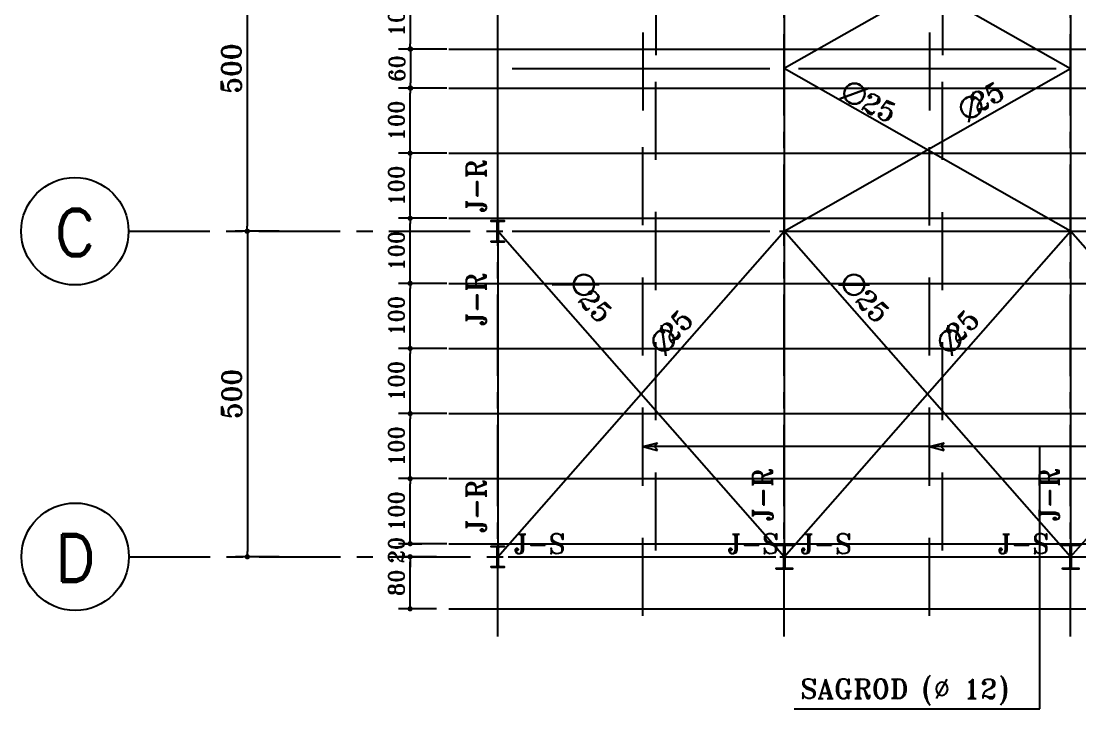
# Model space of a CAD drawing. Header units: inches. Extents: x 460503 to 460688, y 47570 to 48852.
# Drawn here: x 460551.02 to 460567.29, y 48249.2 to 48259.77 of the extents above; entities that cross this region are included whole.
import ezdxf
from ezdxf.enums import TextEntityAlignment as Align

# ---------------------------------------------------------------- set-up
doc = ezdxf.new("R2010")
doc.units = ezdxf.units.IN
doc.header["$MEASUREMENT"] = 0
for name, pattern in [('CENTER', [2, 1.25, -0.25, 0.25, -0.25]), ('DASHDOTX2', [2, 1, -0.5, 0, -0.5]), ('HIDDEN', [0.375, 0.25, -0.125])]:
    doc.linetypes.add(name, pattern=pattern)
for name, color, linetype in [('1', 1, 'Continuous'), ('3', 3, 'HIDDEN'), ('3G', 3, 'Continuous'), ('Ax', 1, 'DASHDOTX2'), ('AXE', 1, 'CENTER'), ('DIM', 8, 'Continuous'), ('DIM1', 1, 'Continuous'), ('tir', 92, 'Continuous'), ('wall', 4, 'Continuous')]:
    doc.layers.add(name, color=color, linetype=linetype)
doc.layers.add('2', color=2, linetype='Continuous', lineweight=9)
doc.layers.add('TEXT', color=250, linetype='Continuous', lineweight=30)
doc.styles.add('ROMAND', font='ROMAND.shx')
doc.styles.add('ROMANT', font='romant')
doc.dimstyles.new('1-100', dxfattribs={"dimtxt": 0.3, "dimasz": 0.08, "dimexe": 0.18, "dimexo": 0.0625, "dimgap": 0.09, "dimtad": 1, "dimdec": 0, "dimlfac": 100, "dimdsep": 46, "dimtxsty": 'ROMANT', "dimblk": 'DOT', "dimcen": 0.09, "dimclrd": 1, "dimclre": 1, "dimclrt": 3, "dimadec": 0, "dimazin": 0, "dimtfac": 1, "dimtdec": 0, "dimtix": 1, "dimtofl": 0, "dimtmove": 2, "dimatfit": 3, "dimldrblk": 'DOT', "dimfxl": 1, "dimtolj": 1, "dimarcsym": 0})
doc.dimstyles.new('Copy of 1-100', dxfattribs={"dimtxt": 0.24, "dimasz": 0.08, "dimexe": 0.18, "dimexo": 0.0625, "dimgap": 0.09, "dimtad": 1, "dimdec": 0, "dimlfac": 100, "dimdsep": 46, "dimtxsty": 'ROMANT', "dimblk": 'DOT', "dimcen": 0.09, "dimclrd": 1, "dimclre": 1, "dimclrt": 3, "dimadec": 0, "dimazin": 0, "dimtfac": 1, "dimtdec": 0, "dimtix": 1, "dimtofl": 0, "dimtmove": 2, "dimatfit": 3, "dimldrblk": 'DOT', "dimfxl": 1, "dimtolj": 1, "dimarcsym": 0})

# ---------------------------------------------------------------- blocks, each defined once
blk = doc.blocks.new('DOT')
at = {"layer": 'DIM', "color": 0, "linetype": 'ByBlock'}
blk.add_line((-0.5, 0), (-1, 0), dxfattribs=at)
at = {"layer": 'DIM', "color": 0, "linetype": 'ByBlock', "const_width": 0.5}
blk.add_lwpolyline([(-0.25, 0, 1), (0.25, 0, 1)], format="xyb", close=True, dxfattribs=at)
blk = doc.blocks.new('*D285')
at = {"layer": 'Defpoints', "color": 0, "transparency": 16777216}
for p in [(460555.049, 48261.541), (460554.491, 48256.541), (460555.049, 48256.541)]:
    blk.add_point(p, dxfattribs=at)
at = {"layer": 'wall', "color": 1, "lineweight": -2, "transparency": 16777216}
for p, q in [((460554.986, 48261.541), (460554.311, 48261.541)), ((460554.491, 48261.461), (460554.491, 48256.621)), ((460554.986, 48256.541), (460554.311, 48256.541))]:
    blk.add_line(p, q, dxfattribs=at)
at = {"layer": 'wall', "color": 1, "lineweight": -2, "transparency": 16777216, "xscale": 0.08, "yscale": 0.08, "zscale": 0.08}
for p, rotation in [((460554.491, 48261.541), 90), ((460554.491, 48256.541), 270)]:
    blk.add_blockref('DOT', p, dxfattribs=dict(at, rotation=rotation))
at = {"layer": 'wall', "color": 3, "transparency": 16777216, "insert": (460554.251, 48259.041), "char_height": 0.3, "attachment_point": 5, "rotation": 90, "style": 'ROMANT'}
blk.add_mtext('\\A1;500', dxfattribs=at)
blk = doc.blocks.new('_Dot')
at = {"layer": 'DIM', "color": 0, "lineweight": -2}
blk.add_line((-0.5, 0), (-1, 0), dxfattribs=at)
at = {"layer": 'DIM', "color": 0, "const_width": 0.5}
blk.add_lwpolyline([(-0.25, 0, 1), (0.25, 0, 1)], format="xyb", close=True, dxfattribs=at)
blk = doc.blocks.new('*D286')
at = {"layer": 'Defpoints', "color": 0, "transparency": 16777216}
for p in [(460555.049, 48256.541), (460554.496, 48251.541), (460555.049, 48251.541)]:
    blk.add_point(p, dxfattribs=at)
at = {"layer": 'wall', "color": 1, "lineweight": -2, "transparency": 16777216}
for p, q in [((460554.986, 48256.541), (460554.316, 48256.541)), ((460554.496, 48256.461), (460554.496, 48251.621)), ((460554.986, 48251.541), (460554.316, 48251.541))]:
    blk.add_line(p, q, dxfattribs=at)
at = {"layer": 'wall', "color": 1, "lineweight": -2, "transparency": 16777216, "xscale": 0.08, "yscale": 0.08, "zscale": 0.08}
for p, rotation in [((460554.496, 48256.541), 90), ((460554.496, 48251.541), 270)]:
    blk.add_blockref('DOT', p, dxfattribs=dict(at, rotation=rotation))
at = {"layer": 'wall', "color": 3, "transparency": 16777216, "insert": (460554.256, 48254.041), "char_height": 0.3, "attachment_point": 5, "rotation": 90, "style": 'ROMANT'}
blk.add_mtext('\\A1;500', dxfattribs=at)
blk = doc.blocks.new('*D293')
at = {"color": 1, "lineweight": -2, "transparency": 16777216}
for p, q in [((460557.403, 48251.541), (460556.816, 48251.541)), ((460556.996, 48250.821), (460556.996, 48251.461)), ((460557.403, 48250.741), (460556.816, 48250.741))]:
    blk.add_line(p, q, dxfattribs=at)
at = {"layer": 'Defpoints', "color": 0, "transparency": 16777216}
for p in [(460556.996, 48251.541), (460557.466, 48251.541), (460557.466, 48250.741)]:
    blk.add_point(p, dxfattribs=at)
at = {"color": 1, "lineweight": -2, "transparency": 16777216, "xscale": 0.08, "yscale": 0.08, "zscale": 0.08}
for p, rotation in [((460556.996, 48251.541), 90), ((460556.996, 48250.741), 270)]:
    blk.add_blockref('DOT', p, dxfattribs=dict(at, rotation=rotation))
at = {"color": 3, "transparency": 16777216, "insert": (460556.786, 48251.141), "char_height": 0.24, "attachment_point": 5, "rotation": 90, "style": 'ROMANT'}
blk.add_mtext('\\A1;80', dxfattribs=at)
blk = doc.blocks.new('*D301')
at = {"color": 1, "lineweight": -2, "transparency": 16777216}
for p, q in [((460557.561, 48260.341), (460556.817, 48260.341)), ((460556.997, 48260.261), (460556.997, 48259.421)), ((460557.561, 48259.341), (460556.817, 48259.341))]:
    blk.add_line(p, q, dxfattribs=at)
at = {"layer": 'Defpoints', "color": 0, "transparency": 16777216}
for p in [(460557.624, 48260.341), (460556.997, 48259.341), (460557.624, 48259.341)]:
    blk.add_point(p, dxfattribs=at)
at = {"color": 1, "lineweight": -2, "transparency": 16777216, "xscale": 0.08, "yscale": 0.08, "zscale": 0.08}
for p, rotation in [((460556.997, 48260.341), 90), ((460556.997, 48259.341), 270)]:
    blk.add_blockref('DOT', p, dxfattribs=dict(at, rotation=rotation))
at = {"color": 3, "transparency": 16777216, "insert": (460556.787, 48259.841), "char_height": 0.24, "attachment_point": 5, "rotation": 90, "style": 'ROMANT'}
blk.add_mtext('\\A1;100', dxfattribs=at)
blk = doc.blocks.new('*D309')
at = {"color": 1, "lineweight": -2, "transparency": 16777216}
for p, q in [((460557.561, 48252.741), (460556.817, 48252.741)), ((460556.997, 48251.821), (460556.997, 48252.661)), ((460557.561, 48251.741), (460556.817, 48251.741))]:
    blk.add_line(p, q, dxfattribs=at)
at = {"layer": 'Defpoints', "color": 0, "transparency": 16777216}
for p in [(460556.997, 48252.741), (460557.624, 48252.741), (460557.624, 48251.741)]:
    blk.add_point(p, dxfattribs=at)
at = {"color": 1, "lineweight": -2, "transparency": 16777216, "xscale": 0.08, "yscale": 0.08, "zscale": 0.08}
for p, rotation in [((460556.997, 48252.741), 90), ((460556.997, 48251.741), 270)]:
    blk.add_blockref('DOT', p, dxfattribs=dict(at, rotation=rotation))
at = {"color": 3, "transparency": 16777216, "insert": (460556.787, 48252.241), "char_height": 0.24, "attachment_point": 5, "rotation": 90, "style": 'ROMANT'}
blk.add_mtext('\\A1;100', dxfattribs=at)
blk = doc.blocks.new('*D303')
at = {"color": 1, "lineweight": -2, "transparency": 16777216}
for p, q in [((460556.997, 48251.821), (460556.997, 48251.901)), ((460556.88, 48251.741), (460557.177, 48251.741)), ((460556.879, 48251.541), (460557.177, 48251.541)), ((460556.997, 48251.461), (460556.997, 48251.381))]:
    blk.add_line(p, q, dxfattribs=at)
at = {"layer": 'Defpoints', "color": 0, "transparency": 16777216}
for p in [(460556.817, 48251.741), (460556.997, 48251.741), (460556.816, 48251.541)]:
    blk.add_point(p, dxfattribs=at)
at = {"color": 1, "lineweight": -2, "transparency": 16777216, "xscale": 0.08, "yscale": 0.08, "zscale": 0.08}
for p, rotation in [((460556.997, 48251.741), 270), ((460556.997, 48251.541), 90)]:
    blk.add_blockref('DOT', p, dxfattribs=dict(at, rotation=rotation))
at = {"color": 3, "transparency": 16777216, "insert": (460556.787, 48251.641), "char_height": 0.24, "attachment_point": 5, "rotation": 90, "style": 'ROMANT'}
blk.add_mtext('\\A1;20', dxfattribs=at)
blk = doc.blocks.new('*D304')
at = {"color": 1, "lineweight": -2, "transparency": 16777216}
for p, q in [((460557.561, 48253.741), (460556.817, 48253.741)), ((460556.997, 48252.821), (460556.997, 48253.661)), ((460557.561, 48252.741), (460556.817, 48252.741))]:
    blk.add_line(p, q, dxfattribs=at)
at = {"layer": 'Defpoints', "color": 0, "transparency": 16777216}
for p in [(460556.997, 48253.741), (460557.624, 48253.741), (460557.624, 48252.741)]:
    blk.add_point(p, dxfattribs=at)
at = {"color": 1, "lineweight": -2, "transparency": 16777216, "xscale": 0.08, "yscale": 0.08, "zscale": 0.08}
for p, rotation in [((460556.997, 48253.741), 90), ((460556.997, 48252.741), 270)]:
    blk.add_blockref('DOT', p, dxfattribs=dict(at, rotation=rotation))
at = {"color": 3, "transparency": 16777216, "insert": (460556.787, 48253.241), "char_height": 0.24, "attachment_point": 5, "rotation": 90, "style": 'ROMANT'}
blk.add_mtext('\\A1;100', dxfattribs=at)
blk = doc.blocks.new('*D305')
at = {"color": 1, "lineweight": -2, "transparency": 16777216}
for p, q in [((460557.561, 48254.741), (460556.817, 48254.741)), ((460556.997, 48253.821), (460556.997, 48254.661)), ((460557.561, 48253.741), (460556.817, 48253.741))]:
    blk.add_line(p, q, dxfattribs=at)
at = {"layer": 'Defpoints', "color": 0, "transparency": 16777216}
for p in [(460556.997, 48254.741), (460557.624, 48254.741), (460557.624, 48253.741)]:
    blk.add_point(p, dxfattribs=at)
at = {"color": 1, "lineweight": -2, "transparency": 16777216, "xscale": 0.08, "yscale": 0.08, "zscale": 0.08}
for p, rotation in [((460556.997, 48254.741), 90), ((460556.997, 48253.741), 270)]:
    blk.add_blockref('DOT', p, dxfattribs=dict(at, rotation=rotation))
at = {"color": 3, "transparency": 16777216, "insert": (460556.787, 48254.241), "char_height": 0.24, "attachment_point": 5, "rotation": 90, "style": 'ROMANT'}
blk.add_mtext('\\A1;100', dxfattribs=at)
blk = doc.blocks.new('*D306')
at = {"color": 1, "lineweight": -2, "transparency": 16777216}
for p, q in [((460557.561, 48255.741), (460556.817, 48255.741)), ((460556.997, 48254.821), (460556.997, 48255.661)), ((460557.561, 48254.741), (460556.817, 48254.741))]:
    blk.add_line(p, q, dxfattribs=at)
at = {"layer": 'Defpoints', "color": 0, "transparency": 16777216}
for p in [(460556.997, 48255.741), (460557.624, 48255.741), (460557.624, 48254.741)]:
    blk.add_point(p, dxfattribs=at)
at = {"color": 1, "lineweight": -2, "transparency": 16777216, "xscale": 0.08, "yscale": 0.08, "zscale": 0.08}
for p, rotation in [((460556.997, 48255.741), 90), ((460556.997, 48254.741), 270)]:
    blk.add_blockref('DOT', p, dxfattribs=dict(at, rotation=rotation))
at = {"color": 3, "transparency": 16777216, "insert": (460556.787, 48255.241), "char_height": 0.24, "attachment_point": 5, "rotation": 90, "style": 'ROMANT'}
blk.add_mtext('\\A1;100', dxfattribs=at)
blk = doc.blocks.new('*D307')
at = {"color": 1, "lineweight": -2, "transparency": 16777216}
for p, q in [((460557.561, 48256.741), (460556.817, 48256.741)), ((460556.997, 48255.821), (460556.997, 48256.661)), ((460557.561, 48255.741), (460556.817, 48255.741))]:
    blk.add_line(p, q, dxfattribs=at)
at = {"layer": 'Defpoints', "color": 0, "transparency": 16777216}
for p in [(460556.997, 48256.741), (460557.624, 48256.741), (460557.624, 48255.741)]:
    blk.add_point(p, dxfattribs=at)
at = {"color": 1, "lineweight": -2, "transparency": 16777216, "xscale": 0.08, "yscale": 0.08, "zscale": 0.08}
for p, rotation in [((460556.997, 48256.741), 90), ((460556.997, 48255.741), 270)]:
    blk.add_blockref('DOT', p, dxfattribs=dict(at, rotation=rotation))
at = {"color": 3, "transparency": 16777216, "insert": (460556.787, 48256.241), "char_height": 0.24, "attachment_point": 5, "rotation": 90, "style": 'ROMANT'}
blk.add_mtext('\\A1;100', dxfattribs=at)
blk = doc.blocks.new('*D308')
at = {"color": 1, "lineweight": -2, "transparency": 16777216}
for p, q in [((460557.561, 48257.741), (460556.817, 48257.741)), ((460556.997, 48256.821), (460556.997, 48257.661)), ((460557.561, 48256.741), (460556.817, 48256.741))]:
    blk.add_line(p, q, dxfattribs=at)
at = {"layer": 'Defpoints', "color": 0, "transparency": 16777216}
for p in [(460556.997, 48257.741), (460557.624, 48257.741), (460557.624, 48256.741)]:
    blk.add_point(p, dxfattribs=at)
at = {"color": 1, "lineweight": -2, "transparency": 16777216, "xscale": 0.08, "yscale": 0.08, "zscale": 0.08}
for p, rotation in [((460556.997, 48257.741), 90), ((460556.997, 48256.741), 270)]:
    blk.add_blockref('DOT', p, dxfattribs=dict(at, rotation=rotation))
at = {"color": 3, "transparency": 16777216, "insert": (460556.787, 48257.241), "char_height": 0.24, "attachment_point": 5, "rotation": 90, "style": 'ROMANT'}
blk.add_mtext('\\A1;100', dxfattribs=at)
blk = doc.blocks.new('*D302')
at = {"color": 1, "lineweight": -2, "transparency": 16777216}
for p, q in [((460557.561, 48258.741), (460556.817, 48258.741)), ((460556.997, 48257.821), (460556.997, 48258.661)), ((460557.561, 48257.741), (460556.817, 48257.741))]:
    blk.add_line(p, q, dxfattribs=at)
at = {"layer": 'Defpoints', "color": 0, "transparency": 16777216}
for p in [(460556.997, 48258.741), (460557.624, 48258.741), (460557.624, 48257.741)]:
    blk.add_point(p, dxfattribs=at)
at = {"color": 1, "lineweight": -2, "transparency": 16777216, "xscale": 0.08, "yscale": 0.08, "zscale": 0.08}
for p, rotation in [((460556.997, 48258.741), 90), ((460556.997, 48257.741), 270)]:
    blk.add_blockref('DOT', p, dxfattribs=dict(at, rotation=rotation))
at = {"color": 3, "transparency": 16777216, "insert": (460556.787, 48258.241), "char_height": 0.24, "attachment_point": 5, "rotation": 90, "style": 'ROMANT'}
blk.add_mtext('\\A1;100', dxfattribs=at)
blk = doc.blocks.new('*D372')
at = {"color": 1, "lineweight": -2, "transparency": 16777216}
for p, q in [((460557.531, 48259.341), (460556.825, 48259.341)), ((460557.005, 48259.261), (460557.005, 48258.821)), ((460557.531, 48258.741), (460556.825, 48258.741))]:
    blk.add_line(p, q, dxfattribs=at)
at = {"layer": 'Defpoints', "color": 0, "transparency": 16777216}
for p in [(460557.594, 48259.341), (460557.005, 48258.741), (460557.594, 48258.741)]:
    blk.add_point(p, dxfattribs=at)
at = {"color": 1, "lineweight": -2, "transparency": 16777216, "xscale": 0.08, "yscale": 0.08, "zscale": 0.08}
for p, rotation in [((460557.005, 48259.341), 90), ((460557.005, 48258.741), 270)]:
    blk.add_blockref('DOT', p, dxfattribs=dict(at, rotation=rotation))
at = {"color": 3, "transparency": 16777216, "insert": (460556.795, 48259.041), "char_height": 0.24, "attachment_point": 5, "rotation": 90, "style": 'ROMANT'}
blk.add_mtext('\\A1;60', dxfattribs=at)

msp = doc.modelspace()

# ---------------------------------------------------------------- hatches: boundary and pattern name
for points in [[(460558.33625925, 48256.69114071), (460558.32478302, 48256.69114071, 0.4144144444), (460558.33625925, 48256.67965661)], [(460558.35125925, 48256.69114071), (460558.36273548, 48256.69114071, -0.4144144444), (460558.35125925, 48256.67965661)], [(460558.33625925, 48256.39110121), (460558.32478302, 48256.39110121, -0.4144144444), (460558.33625925, 48256.40258531)], [(460558.35125925, 48256.39110121), (460558.36273548, 48256.39110121, 0.4144144444), (460558.35125925, 48256.40258531)], [(460558.33625925, 48251.69114071), (460558.32478302, 48251.69114071, 0.4144144444), (460558.33625925, 48251.67965661)], [(460558.35125925, 48251.69114071), (460558.36273548, 48251.69114071, -0.4144144444), (460558.35125925, 48251.67965661)], [(460562.73625925, 48251.71614071), (460562.72478302, 48251.71614071, 0.4144144444), (460562.73625925, 48251.70465661)], [(460562.75125925, 48251.71614071), (460562.76273548, 48251.71614071, -0.4144144444), (460562.75125925, 48251.70465661)], [(460567.13625924, 48251.71614071), (460567.12478301, 48251.71614071, 0.4144144444), (460567.13625924, 48251.70465661)], [(460567.15125924, 48251.71614071), (460567.16273547, 48251.71614071, -0.4144144444), (460567.15125924, 48251.70465661)], [(460558.33625925, 48251.39110121), (460558.32478302, 48251.39110121, -0.4144144444), (460558.33625925, 48251.40258531)], [(460558.35125925, 48251.39110121), (460558.36273548, 48251.39110121, 0.4144144444), (460558.35125925, 48251.40258531)], [(460562.73625925, 48251.36610121), (460562.72478302, 48251.36610121, -0.4144144444), (460562.73625925, 48251.37758531)], [(460562.75125925, 48251.36610121), (460562.76273548, 48251.36610121, 0.4144144444), (460562.75125925, 48251.37758531)], [(460567.13625924, 48251.36610121), (460567.12478301, 48251.36610121, -0.4144144444), (460567.13625924, 48251.37758531)], [(460567.15125924, 48251.36610121), (460567.16273547, 48251.36610121, 0.4144144444), (460567.15125924, 48251.37758531)]]:
    msp.add_hatch(color=1).paths.add_polyline_path(points)

# ---------------------------------------------------------------- linework, layer by layer
at = {"color": 6}
for p, q in [((460562.74375925, 48266.37614071), (460562.74375925, 48259.04114071)), ((460567.14375924, 48266.37583866), (460567.14375924, 48259.04083866)), ((460558.34375925, 48259.04114071), (460558.34375925, 48261.37614071)), ((460558.34375925, 48256.70614071), (460558.34375925, 48259.04114071)), ((460562.74375925, 48259.04114071), (460562.74375925, 48251.70614071)), ((460567.14375924, 48259.04083866), (460567.14375924, 48251.70583866)), ((460558.34375925, 48256.37614071), (460558.34375925, 48251.70614071))]:
    msp.add_line(p, q, dxfattribs=at)
at = {"color": 3}
for p, q in [((460562.74349344, 48261.54114071), (460567.14375924, 48259.04083866)), ((460567.14402505, 48261.54114071), (460562.74375925, 48259.04114071)), ((460557.59375925, 48259.34114071), (460581.09375925, 48259.34114071)), ((460558.56375925, 48259.04114071), (460562.52375925, 48259.04114071)), ((460562.74349344, 48256.54114071), (460567.14375924, 48259.04144276)), ((460567.14402505, 48256.54114071), (460562.74375925, 48259.04114071)), ((460562.96375925, 48259.04114071), (460566.92375925, 48259.04114071)), ((460557.59375925, 48258.74114071), (460581.09375925, 48258.74114071)), ((460557.59375925, 48257.74114071), (460581.09375925, 48257.74114071)), ((460557.59375925, 48256.74114071), (460581.09375925, 48256.74114071)), ((460558.34375925, 48251.54114071), (460562.74375925, 48256.54114071)), ((460562.74375925, 48251.54114071), (460558.34375925, 48256.54114071)), ((460558.56375925, 48256.54114071), (460562.52375925, 48256.54114071)), ((460562.74375924, 48251.54083866), (460567.14375924, 48256.54083866)), ((460567.14375924, 48251.54083866), (460562.74375924, 48256.54083866)), ((460562.96375925, 48256.54114071), (460566.92375925, 48256.54114071)), ((460567.14375925, 48251.54114071), (460571.54375925, 48256.54114071)), ((460571.54375925, 48251.54114071), (460567.14375925, 48256.54114071)), ((460557.59375925, 48255.74114071), (460581.09375925, 48255.74114071)), ((460557.59375925, 48254.74114071), (460581.09375925, 48254.74114071)), ((460557.59375925, 48253.74114071), (460581.09375925, 48253.74114071)), ((460557.59375925, 48252.74114071), (460581.09375925, 48252.74114071)), ((460557.59375925, 48251.74114071), (460581.09375925, 48251.74114071)), ((460558.50173499, 48251.54114071), (460562.6156151, 48251.54114071)), ((460562.85213653, 48251.54114071), (460566.96601663, 48251.54114071)), ((460557.59375925, 48250.74114071), (460581.09375925, 48250.74114071))]:
    msp.add_line(p, q, dxfattribs=at)
at = {"layer": '1'}
for p, q in [((460560.5735648, 48253.2323034, 0.00000029), (460560.79864966, 48253.28917462, 0.00000029)), ((460560.79864966, 48253.28917462, 0.00000029), (460560.75235444, 48253.2323034, 0.00000029)), ((460564.97378256, 48253.2323034, 0.00000029), (460565.19886742, 48253.28917462, 0.00000029)), ((460565.19886742, 48253.28917462, 0.00000029), (460565.1525722, 48253.2323034, 0.00000029)), ((460560.5735648, 48253.2323034, 0.00000029), (460560.79864966, 48253.17543217, 0.00000029)), ((460560.79864966, 48253.17543217, 0.00000029), (460560.75235444, 48253.2323034, 0.00000029)), ((460564.97378256, 48253.2323034, 0.00000029), (460565.19886742, 48253.17543217, 0.00000029)), ((460565.19886742, 48253.17543217, 0.00000029), (460565.1525722, 48253.2323034, 0.00000029)), ((460562.89831363, 48249.20478608, 0.00000028), (460566.67014093, 48249.20478608, 0.00000028))]:
    msp.add_line(p, q, dxfattribs=at)
at = {"layer": '3G'}
for points in [[(460558.24375925, 48256.37614071), (460558.24375925, 48256.39114071), (460558.33625925, 48256.39114071), (460558.33625925, 48256.69114071), (460558.24375925, 48256.69114071), (460558.24375925, 48256.70614071), (460558.44375925, 48256.70614071), (460558.44375925, 48256.69114071), (460558.35125925, 48256.69114071), (460558.35125925, 48256.39114071), (460558.44375925, 48256.39114071), (460558.44375925, 48256.37614071)], [(460558.24375925, 48251.37614071), (460558.24375925, 48251.39114071), (460558.33625925, 48251.39114071), (460558.33625925, 48251.69114071), (460558.24375925, 48251.69114071), (460558.24375925, 48251.70614071), (460558.44375925, 48251.70614071), (460558.44375925, 48251.69114071), (460558.35125925, 48251.69114071), (460558.35125925, 48251.39114071), (460558.44375925, 48251.39114071), (460558.44375925, 48251.37614071)], [(460562.61875925, 48251.35114071), (460562.61875925, 48251.36614071), (460562.73625925, 48251.36614071), (460562.73625925, 48251.71614071), (460562.61875925, 48251.71614071), (460562.61875925, 48251.73114071), (460562.86875925, 48251.73114071), (460562.86875925, 48251.71614071), (460562.75125925, 48251.71614071), (460562.75125925, 48251.36614071), (460562.86875925, 48251.36614071), (460562.86875925, 48251.35114071)], [(460567.01875924, 48251.35114071), (460567.01875924, 48251.36614071), (460567.13625924, 48251.36614071), (460567.13625924, 48251.71614071), (460567.01875924, 48251.71614071), (460567.01875924, 48251.73114071), (460567.26875924, 48251.73114071), (460567.26875924, 48251.71614071), (460567.15125924, 48251.71614071), (460567.15125924, 48251.36614071), (460567.26875924, 48251.36614071), (460567.26875924, 48251.35114071)]]:
    msp.add_lwpolyline(points, close=True, dxfattribs=at)
for centre, start, end in [((460558.33625925, 48256.69113284), 180.157926883, 270.157926883), ((460558.35125925, 48256.69113284), 269.842073117, 359.842073117), ((460558.35125925, 48256.69113284), 269.842073117, 359.842073117), ((460558.33625925, 48256.39110908), 89.842073117, 179.842073117), ((460558.33625925, 48256.39110908), 89.842073117, 179.842073117), ((460558.35125925, 48256.39110908), 0.157926883, 90.157926883), ((460558.35125925, 48256.39110908), 0.157926883, 90.157926883), ((460558.35125925, 48256.39110908), 0.157926883, 90.157926883), ((460558.33625925, 48251.69113284), 180.157926883, 270.157926883), ((460558.35125925, 48251.69113284), 269.842073117, 359.842073117), ((460558.35125925, 48251.69113284), 269.842073117, 359.842073117), ((460562.73625925, 48251.71613284), 180.157926883, 270.157926883), ((460562.75125925, 48251.71613284), 269.842073117, 359.842073117), ((460562.75125925, 48251.71613284), 269.842073117, 359.842073117), ((460567.13625924, 48251.71613284), 180.157926883, 270.157926883), ((460567.15125924, 48251.71613284), 269.842073117, 359.842073117), ((460567.15125924, 48251.71613284), 269.842073117, 359.842073117), ((460558.33625925, 48251.39110908), 89.842073117, 179.842073117), ((460558.33625925, 48251.39110908), 89.842073117, 179.842073117), ((460558.35125925, 48251.39110908), 0.157926883, 90.157926883), ((460558.35125925, 48251.39110908), 0.157926883, 90.157926883), ((460558.35125925, 48251.39110908), 0.157926883, 90.157926883), ((460562.73625925, 48251.36610908), 89.842073117, 179.842073117), ((460562.73625925, 48251.36610908), 89.842073117, 179.842073117), ((460562.75125925, 48251.36610908), 0.157926883, 90.157926883), ((460562.75125925, 48251.36610908), 0.157926883, 90.157926883), ((460562.75125925, 48251.36610908), 0.157926883, 90.157926883), ((460567.13625924, 48251.36610908), 89.842073117, 179.842073117), ((460567.13625924, 48251.36610908), 89.842073117, 179.842073117), ((460567.15125924, 48251.36610908), 0.157926883, 90.157926883), ((460567.15125924, 48251.36610908), 0.157926883, 90.157926883), ((460567.15125924, 48251.36610908), 0.157926883, 90.157926883)]:
    msp.add_arc(centre, 0.01147623, start, end, dxfattribs=at)
at = {"layer": 'Ax', "linetype": 'Continuous', "ltscale": 0.5}
for centre in [(460551.84626692, 48256.54114071), (460551.85121325, 48251.54114071)]:
    msp.add_circle(centre, 0.825, dxfattribs=at)
at = {"layer": 'AXE'}
for p, q in [((460558.34375925, 48250.31807702), (460558.34375925, 48270.11085961)), ((460562.74375925, 48250.31807702), (460562.74375925, 48270.11085961)), ((460567.14375924, 48250.31777497), (460567.14375924, 48270.11055756)), ((460552.67123358, 48256.54114071), (460583.1247601, 48256.54114071)), ((460552.67621325, 48251.54114071), (460583.12973977, 48251.54114071))]:
    msp.add_line(p, q, dxfattribs=at)
at = {"layer": 'DIM1'}
for p, q in [((460578.17370658, 48253.23213405, 0.0000003), (460560.57370658, 48253.23238544, 0.00000029)), ((460566.67014093, 48249.20478608, 0.00000028), (460566.67014093, 48253.23229836, 0.00000028))]:
    msp.add_line(p, q, dxfattribs=at)
at = {"layer": 'TEXT', "color": 2}
for p, q in [((460563.60035034, 48258.57373626, -0.00000261), (460564.0461101, 48258.73707574, -0.00000261)), ((460565.57924812, 48258.21635377, -0.00000261), (460565.65381572, 48258.68520473, -0.00000261)), ((460559.17819285, 48255.71717267, -0.00000261), (460559.90292002, 48255.72112959, -0.00000261)), ((460563.57819284, 48255.71687062, -0.00000261), (460564.05292001, 48255.72082754, -0.00000261)), ((460560.92433335, 48254.6295863, -0.00000261), (460560.86005098, 48255.09995777, -0.00000261)), ((460565.32433334, 48254.62928425, -0.00000261), (460565.26005097, 48255.09965572, -0.00000261))]:
    msp.add_line(p, q, dxfattribs=at)
for centre in [(460563.82323022, 48258.655406, -0.00000261), (460565.61653192, 48258.45077925, -0.00000261), (460559.66555644, 48255.71915113, -0.00000261), (460563.81555643, 48255.71884908, -0.00000261), (460560.89219217, 48254.86477203, -0.00000261), (460565.29219216, 48254.86446998, -0.00000261)]:
    msp.add_circle(centre, 0.15737183, dxfattribs=at)
at = {"layer": 'tir', "color": 3}
for p, q in [((460560.77370658, 48260.44483889, 0.00000029), (460560.77370658, 48259.24483889, 0.00000029)), ((460565.17370657, 48260.44453684, 0.00000029), (460565.17370657, 48259.24453684, 0.00000029)), ((460560.57370658, 48259.59513504), (460560.57370658, 48258.39513504)), ((460564.97370657, 48259.59513504), (460564.97370657, 48258.39513504)), ((460560.77370658, 48257.63744254, 0.00000029), (460560.77370658, 48258.83744254, 0.00000029)), ((460565.17370657, 48257.63714049, 0.00000029), (460565.17370657, 48258.83714049, 0.00000029)), ((460560.57370658, 48256.63262464, 0.00000029), (460560.57370658, 48257.83262464, 0.00000029)), ((460564.97370657, 48256.6323226, 0.00000029), (460564.97370657, 48257.8323226, 0.00000029)), ((460560.77370658, 48255.63744254, 0.00000029), (460560.77370658, 48256.83744254, 0.00000029)), ((460565.17370657, 48255.63714049, 0.00000029), (460565.17370657, 48256.83714049, 0.00000029)), ((460560.57370658, 48254.63262464, 0.00000029), (460560.57370658, 48255.83262464, 0.00000029)), ((460564.97370657, 48254.6323226, 0.00000029), (460564.97370657, 48255.8323226, 0.00000029)), ((460560.77370658, 48253.63744254, 0.00000029), (460560.77370658, 48254.83744254, 0.00000029)), ((460565.17370657, 48253.63714049, 0.00000029), (460565.17370657, 48254.83714049, 0.00000029)), ((460560.57370658, 48252.63262464, 0.00000029), (460560.57370658, 48253.83262464, 0.00000029)), ((460564.97370657, 48252.6323226, 0.00000029), (460564.97370657, 48253.8323226, 0.00000029)), ((460560.77370658, 48251.63744254, 0.00000029), (460560.77370658, 48252.83744254, 0.00000029)), ((460565.17370657, 48251.63714049, 0.00000029), (460565.17370657, 48252.83714049, 0.00000029)), ((460560.57370658, 48250.63262464, 0.00000029), (460560.57370658, 48251.83262464, 0.00000029)), ((460564.97370657, 48250.6323226, 0.00000029), (460564.97370657, 48251.8323226, 0.00000029))]:
    msp.add_line(p, q, dxfattribs=at)

# ---------------------------------------------------------------- texts
at = {"layer": '2', "lineweight": 20, "style": 'ROMANT'}
msp.add_text('SAGROD (%%C 12)', height=0.3, rotation=359.994999367, dxfattribs=at).set_placement((460562.99306209, 48249.36221222, 0.00000028))
at = {"layer": '3', "color": 3, "style": 'ROMAND'}
for s, p in [('C', (460551.84864256, 48256.52218252, 0.00000001)), ('D', (460551.85358889, 48251.52218252, 0.00000001))]:
    msp.add_text(s, height=0.7299072, dxfattribs=at).set_placement(p, align=Align.MIDDLE_CENTER)
at = {"layer": 'TEXT', "color": 2, "style": 'ROMANT'}
for s, rotation, p in [('  25', 28.577447437, (460565.33920652, 48258.14788547, -0.00000155)), ('  25', 334.250486716, (460563.5294363, 48258.59937912, -0.00000155)), ('J-R', 90.081705482, (460558.16653349, 48256.82519021, 0.00000016)), ('J-R', 90.081705482, (460558.16653349, 48255.08356113, 0.00000016)), ('  25', 314.603726235, (460559.26184753, 48255.76516542, -0.00000155)), ('  25', 314.603726235, (460563.52002882, 48255.76486337, -0.00000155)), ('  25', 45.396273766, (460560.71437071, 48254.49459161, -0.00000155)), ('  25', 45.396273766, (460565.1143707, 48254.49428956, -0.00000155)), ('J-R', 90.081705482, (460562.56653349, 48252.08146699, 0.00000016)), ('J-R', 90.081705482, (460566.96653348, 48252.08146699, 0.00000016)), ('J-R', 90.081705482, (460558.16653349, 48251.90515588, 0.00000016)), ('J-S', 0.081705483, (460558.59151012, 48251.58744675, 0.00000016)), ('J-S', 0.081705483, (460561.87341766, 48251.58744675, 0.00000016)), ('J-S', 0.081705483, (460562.99151011, 48251.58744675, 0.00000016)), ('J-S', 0.081705483, (460566.02341765, 48251.58744675, 0.00000016))]:
    msp.add_text(s, height=0.302224371, rotation=rotation, dxfattribs=at).set_placement(p)

# ---------------------------------------------------------------- dimensions: what is measured, and where the dimension line sits
for base, p1, p2, angle, picture, middle in [((460556.99746769, 48259.34114071), (460557.62366654, 48260.34114071), (460557.62366654, 48259.34114071), 90, '*D301', (460556.78746769, 48259.84114071)), ((460557.00504913, 48258.74114071), (460557.59375925, 48259.34114071), (460557.59375925, 48258.74114071), 90, '*D372', (460556.79504913, 48259.04114071)), ((460556.99746769, 48258.74114071), (460557.62366654, 48257.74114071), (460557.62366654, 48258.74114071), 270, '*D302', (460556.78746769, 48258.24114071)), ((460556.99746769, 48257.74114071), (460557.62366654, 48256.74114071), (460557.62366654, 48257.74114071), 270, '*D308', (460556.78746769, 48257.24114071)), ((460556.99746769, 48256.74114071), (460557.62366654, 48255.74114071), (460557.62366654, 48256.74114071), 270, '*D307', (460556.78746769, 48256.24114071)), ((460556.99746769, 48255.74114071), (460557.62366654, 48254.74114071), (460557.62366654, 48255.74114071), 270, '*D306', (460556.78746769, 48255.24114071)), ((460556.99746769, 48254.74114071), (460557.62366654, 48253.74114071), (460557.62366654, 48254.74114071), 270, '*D305', (460556.78746769, 48254.24114071)), ((460556.99746769, 48253.74114071), (460557.62366654, 48252.74114071), (460557.62366654, 48253.74114071), 270, '*D304', (460556.78746769, 48253.24114071)), ((460556.99746769, 48252.74114071), (460557.62366654, 48251.74114071), (460557.62366654, 48252.74114071), 270, '*D309', (460556.78746769, 48252.24114071)), ((460556.99746769, 48251.74114071), (460556.81636494, 48251.54114071), (460556.81746769, 48251.74114071), 270, '*D303', (460556.78746769, 48251.64114071)), ((460556.99636494, 48251.54114071), (460557.4656908, 48250.74114071), (460557.4656908, 48251.54114071), 270, '*D293', (460556.78636494, 48251.14114071))]:
    dim = msp.add_linear_dim(base=base, p1=p1, p2=p2, angle=angle, dimstyle='Copy of 1-100')
    dim.commit()
    dim.dimension.update_dxf_attribs({"geometry": picture, "text_midpoint": middle})
at = {"layer": 'wall'}
dim = msp.add_aligned_dim(p1=(460555.04862685, 48261.54114071), p2=(460555.04862685, 48256.54114071), distance=-0.55789604, dimstyle='1-100', dxfattribs=at)
dim.commit()
dim.dimension.update_dxf_attribs({"geometry": '*D285', "text_midpoint": (460554.25073082, 48259.04114071)})
dim = msp.add_linear_dim(base=(460554.49571048, 48251.54114071), p1=(460555.04862685, 48256.54114071), p2=(460555.04862685, 48251.54114071), angle=90, dimstyle='1-100', dxfattribs=at)
dim.commit()
dim.dimension.update_dxf_attribs({"geometry": '*D286', "text_midpoint": (460554.25571048, 48254.04114071)})

doc.saveas('drawing.dxf')
